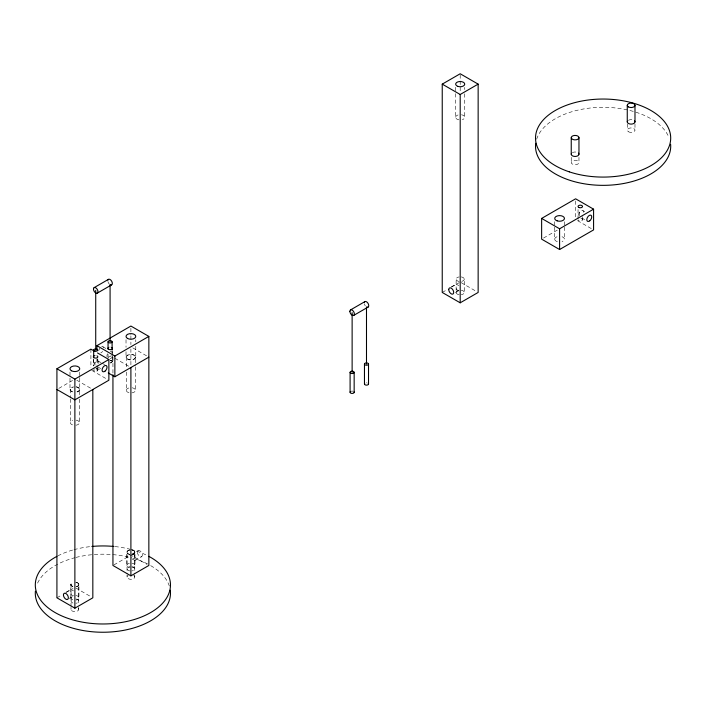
<?xml version="1.0" encoding="UTF-8"?>
<svg xmlns="http://www.w3.org/2000/svg" width="706" height="706" viewBox="0 0 706 706"><rect width="100%" height="100%" fill="white"/><g stroke="black" fill="none" stroke-linecap="round" stroke-linejoin="round"><path stroke-width="0.53" stroke-dasharray="3.53 2.65" d="M94.983 365.17L95.001 362.337L97.737 361.075L97.807 358.86M579.697 215.78L579.705 212.003L582.45 210.406L584.771 211.668M70.812 597.814L70.812 584.542M131.951 549.939A4.059 2.347 0 0 1 134.961 552.198L134.961 565.471A4.059 2.347 0 0 1 131.951 567.739M459.147 294.72A4.059 2.347 0 0 1 456.138 292.452L456.138 279.179A4.059 2.347 0 0 1 459.147 276.92M70.847 589.607L73.539 590.904M132.234 559.108L134.961 560.423M456.164 284.244L458.865 285.542M95.001 362.337L94.754 362.663A3.495 2.021 -60 0 0 94.145 366.423M579.705 212.003L579.467 212.329A3.495 2.021 -60 0 0 578.849 216.089M108.044 357.342L110.798 356.098A3.495 2.021 -60 0 0 111.283 355.321M58.81 388.397L72.992 380.216M110.127 358.772L112.96 357.139M451.152 286.998L456.2 284.086M442.238 292.452L446.969 289.725M451.69 286.998L459.253 282.629M543.523 238.063L558.622 229.344M455.485 292.566L459.694 290.14M65.834 592.36L70.882 589.448M131.404 554.51L138.129 550.627M56.921 597.814L61.651 595.087M66.373 592.36L72.992 588.539M113.887 564.924L130.901 555.101L146.963 564.376M69.329 598.414L74.377 595.502M134.899 560.564L141.624 556.681M458.865 290.484L456.764 289.813L456.138 287.404M132.234 554.166L134.325 554.837L134.961 557.246M73.539 595.846L71.447 595.176L70.812 592.766M110.198 351.173L111.018 351.447A3.495 2.021 -60 0 1 111.742 352.259M100.967 362.531L97.807 360.925M581.938 218.083L584.665 219.654M577.508 220.625L592.625 229.353M461.142 282.629L476.259 291.357M132.79 347.873L146.963 356.053M102.838 346.725L106.474 348.826M114.831 358.233L129.004 366.423M101.876 363.052L104.603 364.631M97.86 366.943L100.693 368.585M96.316 367.888L100.861 370.518M91.851 370.412L107.921 379.687M76.769 380.216L92.83 389.491M75.824 587.992L90.942 596.72M634.985 123.956L634.985 130.151M627.263 123.956L627.263 130.151M582.521 216.671L582.521 219.742M578.964 157.332L578.964 162.495A3.857 2.233 0 0 1 573.175 164.427A3.857 2.233 0 0 1 573.175 160.562A3.857 2.233 0 0 1 578.964 162.495M578.055 209.532L578.055 218.719M575.619 200.981L575.619 217.351M571.242 157.332L571.242 162.495M564.465 221.693L564.465 226.061M564.465 227.155L564.465 239.157M554.713 221.693L554.713 226.061M554.713 227.155L554.713 239.157A4.871 2.815 0 0 0 558.331 241.876M464.742 87.403L464.742 89.547M464.742 93.827L464.742 117.364M461.247 276.92A4.059 2.347 0 0 1 464.257 279.179L464.257 292.452A4.059 2.347 0 0 1 461.247 294.72M460.197 74.862L460.197 92.495M455.644 87.27L455.644 92.618M455.644 93.686L455.644 117.231A4.554 2.63 0 0 0 458.909 119.817M135.773 339.683L135.773 341.872M135.773 346.231L135.773 357.148M135.446 357.21A4.554 2.63 0 0 1 128.527 359.389A4.554 2.63 0 0 1 128.721 354.836A4.554 2.63 0 0 1 135.446 357.21L135.446 365.77M135.446 366.846L135.446 390.383A4.554 2.63 0 0 1 131.96 392.871M131.898 550.045A3.857 2.233 0 0 1 134.758 552.198L134.758 573.952M134.758 574.984L134.758 577.049M130.901 328.228L130.901 334.776M130.901 335.871L130.901 344.599M130.901 348.985L130.901 365.514M129.895 550.045A3.857 2.233 0 0 0 127.036 552.198L127.036 573.952M127.036 574.984L127.036 577.049M129.851 549.939A4.059 2.347 0 0 0 126.833 552.198L126.833 565.471A4.059 2.347 0 0 0 129.851 567.739M126.348 357.077L126.348 367.782M126.348 372.062L126.348 390.25A4.554 2.63 0 0 0 129.613 392.836M126.021 339.683L126.021 347.326M126.021 351.694L126.021 357.148M112.942 357.148L112.942 373.677M112.43 351.429L112.43 355.506M112.43 356.53L112.43 361.631A2.233 1.288 0 0 1 110.198 362.919M112.113 351.226L112.113 353.318M112.113 354.368L112.113 361.701A2.03 1.174 0 0 1 110.083 362.875M108.053 354.368L108.053 357.51M97.807 368.029L97.807 370.076M97.755 359.513L97.755 364.755M97.755 365.805L97.755 369.988M96.916 358.763L96.916 365.311M93.686 359.513L93.686 365.805M93.342 358.851L93.342 365.99M90.906 349.135L90.906 367.685M79.752 372.027L79.752 376.395M79.752 377.489L79.752 389.491A4.871 2.815 0 0 1 76.142 392.209M76.169 386.967A4.554 2.63 0 0 1 79.425 389.553L79.425 394.91M79.425 399.19L79.425 422.726A4.554 2.63 0 0 1 75.939 425.215M75.93 582.273A4.059 2.347 0 0 1 78.94 584.542L78.94 597.814A4.059 2.347 0 0 1 75.93 600.082M75.877 582.388A3.857 2.233 0 0 1 78.737 584.542L78.737 603.198M78.737 607.328L78.737 609.393M71.015 584.542L71.015 606.295M71.015 607.328L71.015 609.393M70.326 389.421L70.326 397.981M70.326 399.049L70.326 422.594M70 372.027L70 389.491M96.245 368.859A2.03 1.174 0 0 1 97.684 370.297A2.03 1.174 0 0 1 95.195 371.127A2.03 1.174 0 0 1 93.757 369.688M94.286 369.159A2.03 1.174 0 0 1 95.195 368.859M96.157 368.832A2.233 1.288 0 0 1 97.349 370.862A2.233 1.288 0 0 1 93.642 370.721M110.083 360.528A2.03 1.174 0 0 1 112.113 361.701M109.501 284.244A3.168 1.827 60 0 1 107.921 281.509M351.111 391.248A2.03 1.174 0 0 1 353.141 391.248M366.493 382.793A2.03 1.174 0 0 1 367.014 382.837M365.373 305.945A3.168 1.827 60 0 1 364.331 303.774M110.198 360.342A2.233 1.288 0 0 1 112.43 361.631M107.074 356.83A3.495 2.021 -60 0 1 107.541 353.759M101.682 346.743A3.495 2.021 -60 0 1 103.553 347.529M102.608 351.367A3.495 2.021 -60 0 1 100.764 352.885M98.796 350.679A3.495 2.021 -60 0 1 99.828 348.261M109.624 347.114A2.233 1.288 0 0 1 110.198 347.07M134.961 552.198A4.059 2.347 0 0 1 131.951 554.466M129.851 554.466A4.059 2.347 0 0 1 126.833 552.198M131.951 563.203A4.059 2.347 0 0 1 134.961 565.471M126.833 565.471A4.059 2.347 0 0 1 129.851 563.203M132.19 387.797A4.554 2.63 0 0 1 135.446 390.383M126.348 390.25A4.554 2.63 0 0 1 129.833 387.762M75.877 598.979A3.857 2.233 0 0 1 78.737 601.133A3.857 2.233 0 0 1 75.877 603.286M72.947 603.056A3.857 2.233 0 0 1 72.947 599.2M78.737 584.542A3.857 2.233 0 0 1 75.877 586.695M72.947 586.474A3.857 2.233 0 0 1 72.947 582.618M134.758 552.198A3.857 2.233 0 0 1 131.898 554.351M129.895 554.351A3.857 2.233 0 0 1 127.036 552.198M37.603 583.121A67.591 39.024 0 0 1 74.986 557.678M76.001 557.413A67.591 39.024 0 0 1 131.801 557.943M132.799 558.225A67.591 39.024 0 0 1 148.869 564.623M150.678 565.63A67.591 39.024 0 0 1 169.343 586.095M133.628 575.469A3.857 2.233 0 0 1 133.628 578.62A3.857 2.233 0 0 1 128.165 578.62A3.857 2.233 0 0 1 128.165 575.469M78.225 608.272A3.857 2.233 0 0 1 74.88 611.617A3.857 2.233 0 0 1 71.535 608.272M131.898 566.636A3.857 2.233 0 0 1 134.758 568.789A3.857 2.233 0 0 1 131.898 570.942M129.895 570.942A3.857 2.233 0 0 1 127.036 568.789A3.857 2.233 0 0 1 129.895 566.636M57.839 555.869A67.591 39.024 0 0 1 72.974 549.965M73.98 549.683A67.591 39.024 0 0 1 90.774 546.568M115.007 546.568A67.591 39.024 0 0 1 129.78 549.153M130.795 549.418A67.591 39.024 0 0 1 146.989 555.384M78.94 584.542A4.059 2.347 0 0 1 75.93 586.81M72.85 586.571A4.059 2.347 0 0 1 72.85 582.512M75.93 595.546A4.059 2.347 0 0 1 78.94 597.814M72.85 599.844A4.059 2.347 0 0 1 72.85 595.785M79.425 389.553A4.554 2.63 0 0 1 75.939 392.042M72.506 391.733A4.554 2.63 0 0 1 70.379 389.077A4.554 2.63 0 0 1 73.812 386.932M76.169 420.141A4.554 2.63 0 0 1 79.425 422.726M72.506 424.906A4.554 2.63 0 0 1 72.7 420.352M76.142 386.773A4.871 2.815 0 0 1 79.752 389.491M72.444 391.927A4.871 2.815 0 0 1 72.444 387.047M98.24 360.951A3.495 2.021 -60 0 1 98.699 363.493M95.575 355.515A2.233 1.288 0 0 1 96.157 355.559M580.87 218.498A2.233 1.288 0 0 1 582.485 219.963A2.233 1.288 0 0 1 580.094 221.022A2.233 1.288 0 0 1 578.055 219.742M562.029 236.713A4.871 2.815 0 0 1 562.029 241.593M554.713 239.157A4.871 2.815 0 0 1 558.331 236.439M582.953 210.617A3.495 2.021 -60 0 1 583.544 212.347M464.257 279.179A4.059 2.347 0 0 1 461.247 281.447M459.147 281.447A4.059 2.347 0 0 1 456.138 279.179M461.247 290.184A4.059 2.347 0 0 1 464.257 292.452M456.138 292.452A4.059 2.347 0 0 1 459.147 290.184M461.486 114.778A4.554 2.63 0 0 1 464.724 117.019A4.554 2.63 0 0 1 462.368 119.605M455.644 117.231A4.554 2.63 0 0 1 459.129 114.743M572.372 152.655A3.857 2.233 0 0 1 577.031 152.302M536.657 139.206A67.591 39.024 0 0 1 600.471 107.33A67.591 39.024 0 0 1 668.397 136.223M628.393 120.32A3.857 2.233 0 0 1 633.847 120.32M127.451 359.133A4.871 2.815 0 0 0 135.605 357.871A4.871 2.815 0 0 0 129.639 354.43A4.871 2.815 0 0 0 127.451 359.133M137.405 552.224A3.495 2.021 60 0 0 141.112 556.84A3.495 2.021 60 0 0 141.112 551.898A3.495 2.021 60 0 0 137.405 552.224M628.393 131.731A3.857 2.233 0 0 0 634.853 130.725A3.857 2.233 0 0 0 630.123 127.998A3.857 2.233 0 0 0 628.393 131.731"/><path stroke-width="1.06" d="M442.238 84.129L460.197 73.759L478.147 84.129L478.147 292.452L460.197 302.812L442.238 292.452L442.238 84.129L460.197 94.489L478.147 84.129M94.136 287.633L108.503 279.338M97.304 293.122L111.672 284.827M92.83 389.491L92.83 597.814L74.88 608.175L56.921 597.814L56.921 368.753L90.906 349.135L94.692 351.314M96.916 350.035L96.916 345.666L130.901 326.048L148.851 336.409L148.851 565.471L130.901 575.84L112.942 565.471L112.942 374.78M56.921 368.753L74.88 379.122L108.865 359.504L108.865 380.234L74.88 399.852L56.921 389.491M96.916 345.666L114.866 356.036L148.851 336.409M108.256 372.945L114.866 376.766L148.851 357.148M350.547 309.908L364.905 301.612M353.715 315.397L368.073 307.101M541.634 218.419L575.619 198.801L593.578 209.17L593.578 229.9L559.593 249.518L541.634 239.157L541.634 218.419L559.593 228.788L593.578 209.17M97.525 352.956L108.865 359.504M634.985 105.309L634.985 121.891M627.263 105.309L627.263 121.891M578.964 137.652A3.857 2.233 0 0 1 573.175 139.576A3.857 2.233 0 0 1 573.175 135.72A3.857 2.233 0 0 1 578.964 137.652L578.964 154.235M571.242 137.652L571.242 154.235M559.593 228.788L559.593 249.518M460.197 94.489L460.197 302.812M368.523 364.067A2.03 1.174 0 0 1 365.479 365.081A2.03 1.174 0 0 1 365.479 363.052A2.03 1.174 0 0 1 368.523 364.067L368.523 383.967M366.493 364.067L366.493 306.942A3.168 1.827 60 0 0 368.726 305.866A3.168 1.827 60 0 0 366.882 302.036A3.168 1.827 60 0 0 364.331 302.433M364.464 364.067L364.464 383.967M354.156 372.362A2.03 1.174 0 0 1 351.111 373.377A2.03 1.174 0 0 1 351.111 371.347A2.03 1.174 0 0 1 354.156 372.362L354.156 392.262M352.126 312.652L352.126 372.362M350.097 372.362L350.097 392.262M130.901 367.508L130.901 575.84M114.866 356.036L114.866 376.766M112.113 341.792A2.03 1.174 0 0 1 109.068 342.807A2.03 1.174 0 0 1 109.068 340.777A2.03 1.174 0 0 1 112.113 341.792L112.113 350.176M110.083 284.668L110.083 341.792M108.053 341.792L108.053 349.126M95.725 290.378L95.725 350.088M93.686 350.088L93.686 357.421M74.88 379.122L74.88 608.175M107.921 280.167A3.168 1.827 60 0 1 111.672 281.173A3.168 1.827 60 0 1 110.665 284.915M354.094 391.962A2.03 1.174 0 0 1 351.862 393.427A2.03 1.174 0 0 1 350.37 391.68M368.25 383.384A2.03 1.174 0 0 1 366.493 385.141A2.03 1.174 0 0 1 364.737 383.384M111.777 347.449A2.233 1.288 0 0 1 111.91 349.196A2.233 1.288 0 0 1 108.918 349.417A2.233 1.288 0 0 1 108.265 347.714M170.27 590.163A67.591 39.024 0 0 1 103.773 632.241A67.591 39.024 0 0 1 35.388 591.187M148.869 556.363A67.591 39.024 0 0 1 151.269 612.208A67.591 39.024 0 0 1 54.512 612.208A67.591 39.024 0 0 1 56.904 556.363M91.868 546.462A67.591 39.024 0 0 1 113.913 546.462M97.154 355.895A2.233 1.288 0 0 1 97.013 357.792A2.233 1.288 0 0 1 93.748 357.545A2.233 1.288 0 0 1 94.463 355.692M578.443 153.123A3.857 2.233 0 0 1 575.602 156.441A3.857 2.233 0 0 1 571.375 153.661M670.612 144.289A67.591 39.024 0 0 1 602.227 185.343A67.591 39.024 0 0 1 535.73 143.274M634.465 120.779A3.857 2.233 0 0 1 631.623 124.097A3.857 2.233 0 0 1 627.396 121.317M93.483 289.081A3.168 1.827 60 0 0 96.837 293.264A3.168 1.827 60 0 0 96.837 288.78A3.168 1.827 60 0 0 93.483 289.081M94.701 351.103A2.03 1.174 0 0 0 97.755 350.088A2.03 1.174 0 0 0 94.701 349.073A2.03 1.174 0 0 0 94.701 351.103M349.885 311.355A3.168 1.827 60 0 0 353.247 315.538A3.168 1.827 60 0 0 353.247 311.055A3.168 1.827 60 0 0 349.885 311.355M127.451 338.403A4.871 2.815 0 0 0 135.605 337.141A4.871 2.815 0 0 0 129.639 333.691A4.871 2.815 0 0 0 127.451 338.403M63.434 594.937A3.495 2.021 60 0 0 67.132 599.544A3.495 2.021 60 0 0 67.132 594.602A3.495 2.021 60 0 0 63.434 594.937M71.43 370.747A4.871 2.815 0 0 0 79.584 369.485A4.871 2.815 0 0 0 73.618 366.035A4.871 2.815 0 0 0 71.43 370.747M105.017 371.162A3.495 2.021 -60 0 0 106.429 365.682A3.495 2.021 -60 0 0 102.22 369.026A3.495 2.021 -60 0 0 105.017 371.162M557.149 220.863A4.871 2.815 0 0 0 564.465 218.419A4.871 2.815 0 0 0 557.149 215.983A4.871 2.815 0 0 0 557.149 220.863M589.731 220.828A3.495 2.021 -60 0 0 591.134 215.348A3.495 2.021 -60 0 0 586.933 218.692A3.495 2.021 -60 0 0 589.731 220.828M579.167 207.59A2.233 1.288 0 0 0 582.521 206.47A2.233 1.288 0 0 0 579.167 205.358A2.233 1.288 0 0 0 579.167 207.59M448.751 289.575A3.495 2.021 60 0 0 452.458 294.181A3.495 2.021 60 0 0 452.458 289.239A3.495 2.021 60 0 0 448.751 289.575M457.823 86.37A4.554 2.63 0 0 0 464.742 84.191A4.554 2.63 0 0 0 458.026 81.817A4.554 2.63 0 0 0 457.823 86.37M628.393 106.88A3.857 2.233 0 0 0 634.853 105.882A3.857 2.233 0 0 0 630.123 103.155A3.857 2.233 0 0 0 628.393 106.88M569.318 171.858A67.591 39.024 0 0 0 670.7 138.067A67.591 39.024 0 0 0 569.318 104.267A67.591 39.024 0 0 0 569.318 171.858"/></g></svg>
